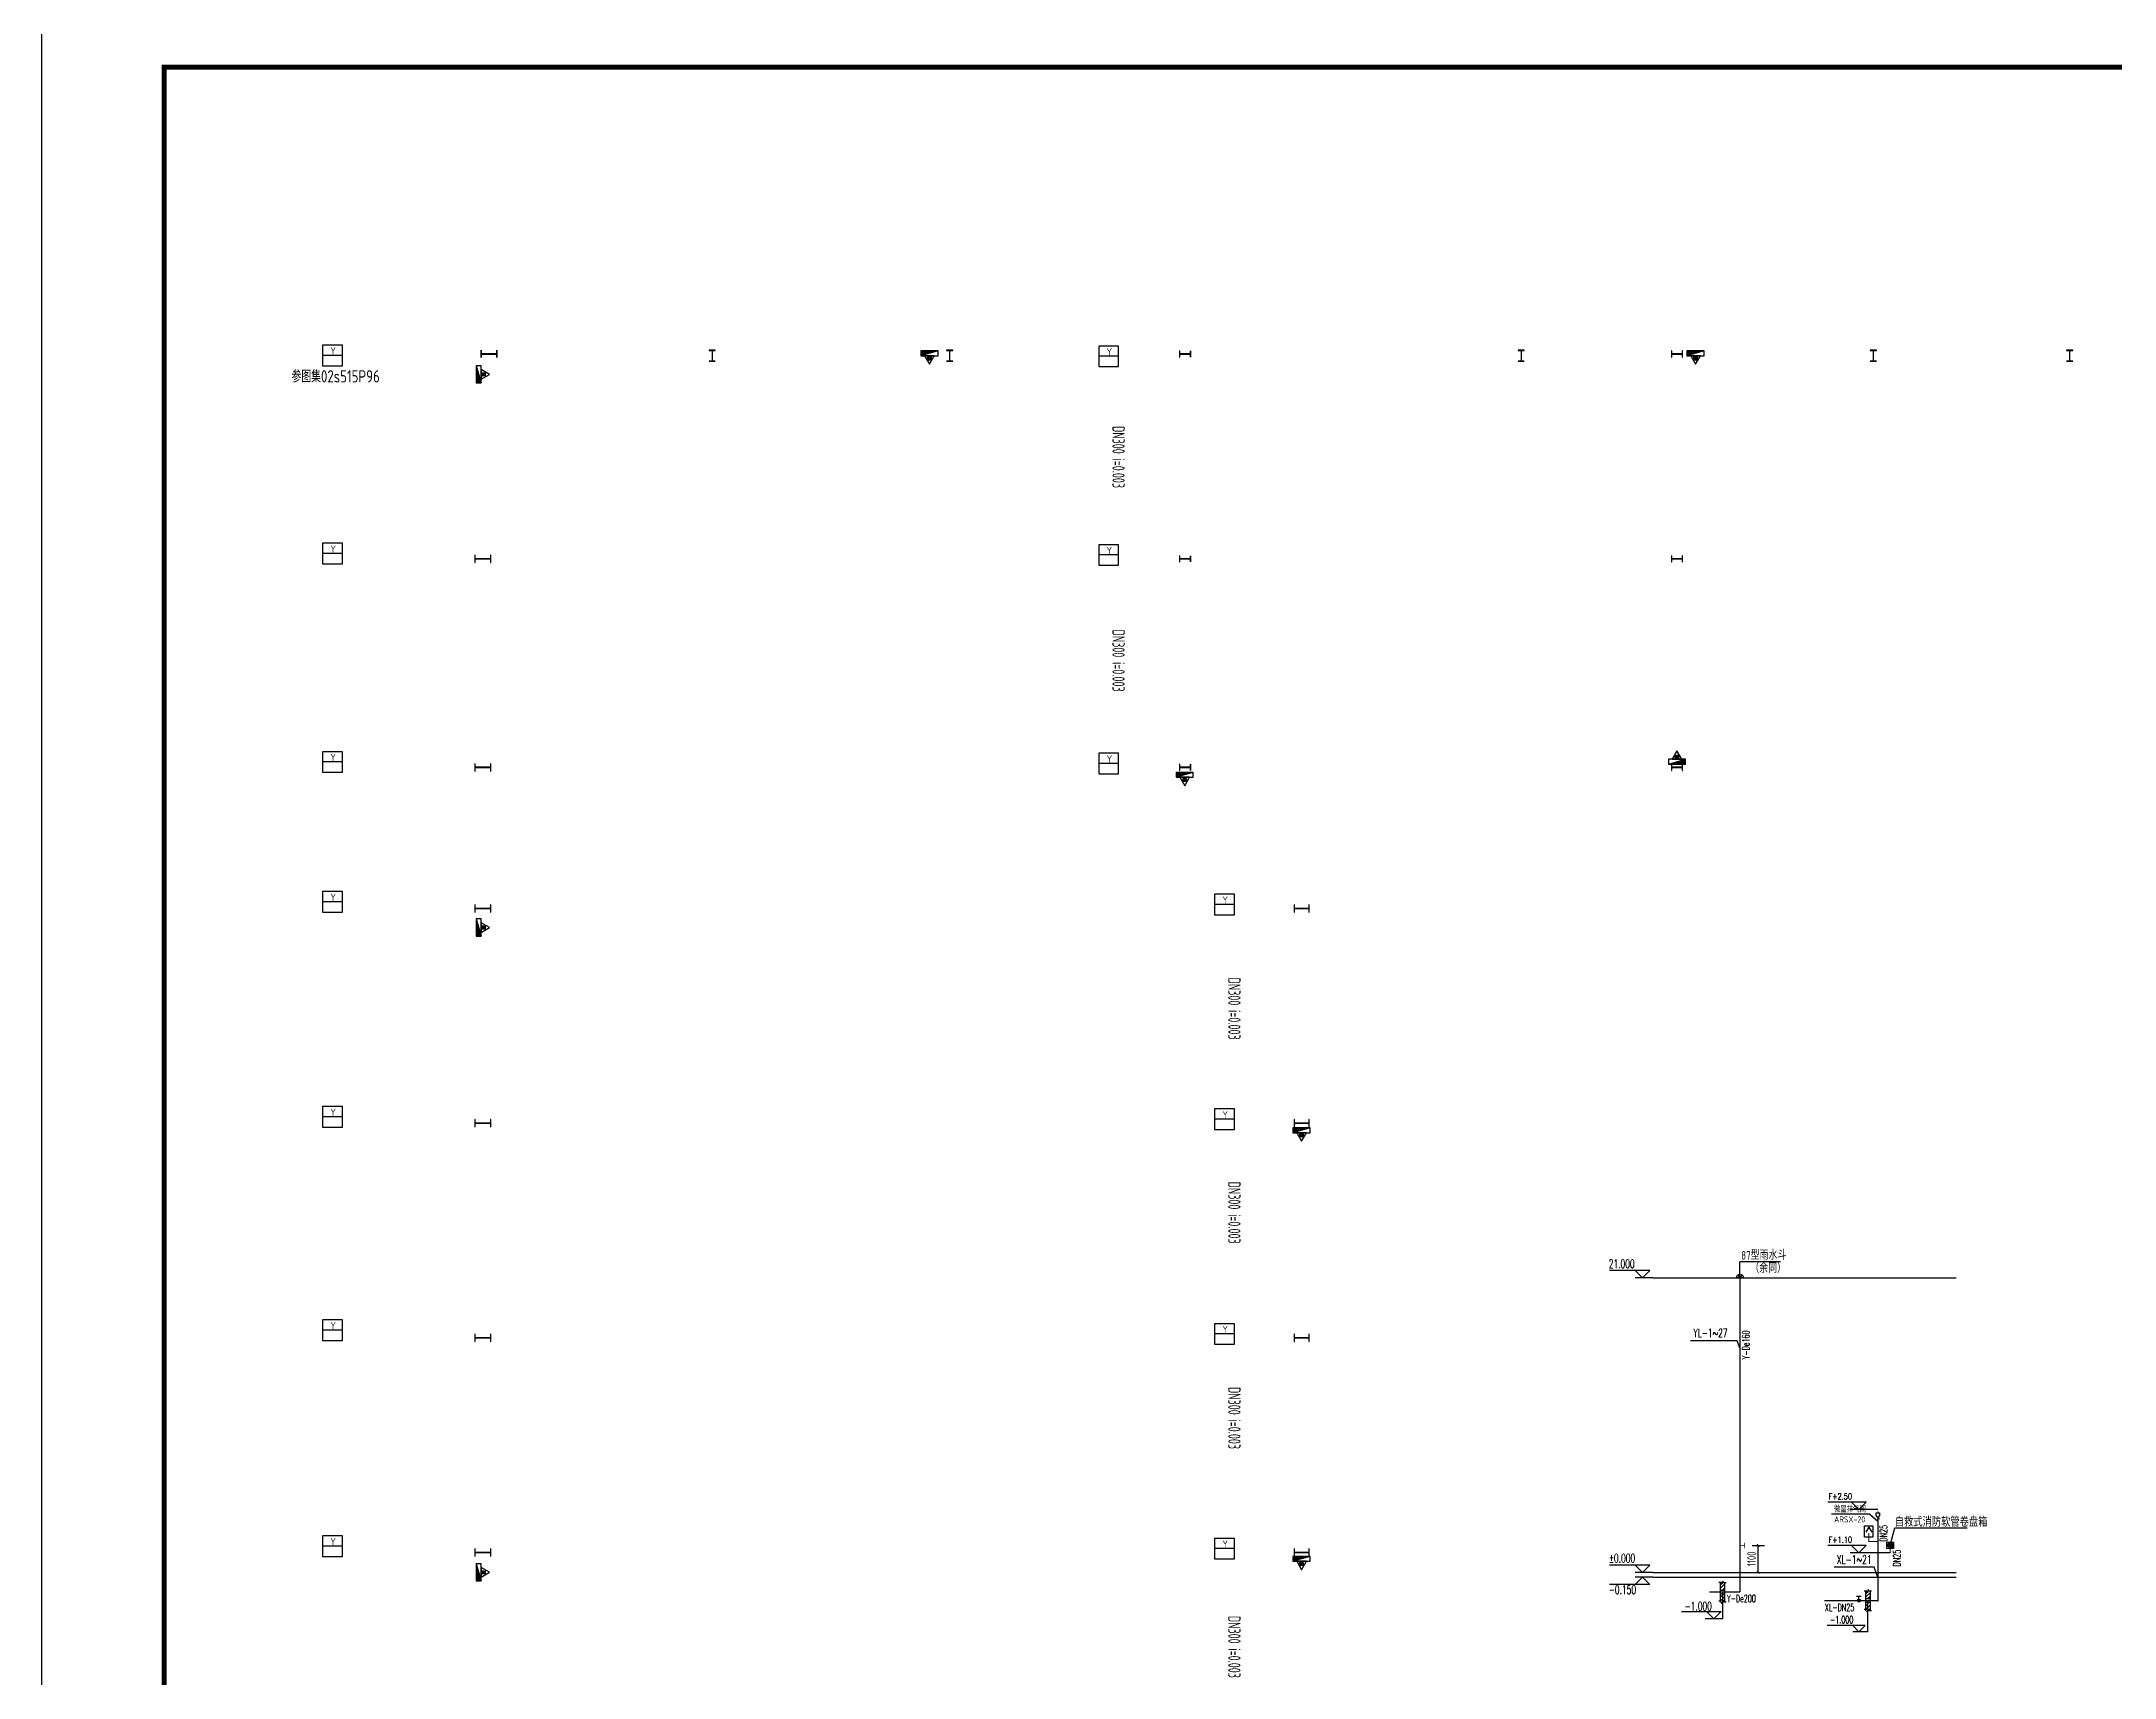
# Model space of a CAD drawing. Extents: x 69728788 to 150676229, y 20333219 to 43663798.
# Drawn here: x 75219157 to 75303655, y 20616334 to 20683016 of the extents above; entities that cross this region are included whole.
import ezdxf

# ---------------------------------------------------------------- set-up
doc = ezdxf.new("R2010")
doc.units = 0
doc.header["$LTSCALE"] = 1000
doc.header["$MEASUREMENT"] = 0
doc.layers.get('0').update_dxf_attribs({"linetype": 'CONTINUOUS'})
doc.layers.get('DEFPOINTS').update_dxf_attribs({"linetype": 'CONTINUOUS'})
for name, color, linetype in [('0-排水标注', 7, 'CONTINUOUS'), ('A-YS', 3, 'CONTINUOUS'), ('DIM_ELEV', 3, 'CONTINUOUS'), ('DIM_污水', 3, 'CONTINUOUS'), ('DIM_消防', 3, 'CONTINUOUS'), ('DIM_雨水', 3, 'CONTINUOUS'), ('EQUIP_污水', 7, 'CONTINUOUS'), ('EQUIP_消火栓', 7, 'CONTINUOUS'), ('EQUIP_消防', 7, 'CONTINUOUS'), ('GPSCOMMON', 7, 'CONTINUOUS'), ('PIPE-消防', 1, 'CONTINUOUS'), ('PIPE-雨水', 4, 'CONTINUOUS'), ('PUB_TEXT', 7, 'CONTINUOUS'), ('PUB_TITLE', 4, 'CONTINUOUS'), ('TEXT_给水', 7, 'CONTINUOUS'), ('TEXT_雨水', 7, 'CONTINUOUS'), ('TWT_DIM', 3, 'CONTINUOUS'), ('TWT_TEXT', 7, 'CONTINUOUS'), ('VALVE_废水', 7, 'CONTINUOUS'), ('VALVE_消防', 7, 'CONTINUOUS'), ('VALVE_给水', 7, 'CONTINUOUS'), ('VPIPE-消防', 1, 'TG_XH'), ('WW_PJ', 7, 'CONTINUOUS'), ('钢柱', 3, 'CONTINUOUS'), ('雨水管', 6, 'CONTINUOUS')]:
    doc.layers.add(name, color=color, linetype=linetype)
doc.layers.add('TT', color=3, linetype='CONTINUOUS', lineweight=13)
doc.styles.add('_CTXT', font='tssdeng.shx', dxfattribs={"width": 0.8, "bigfont": '11111tssdchn.shx'})
doc.styles.add('_HZTXT', font='tssdeng.shx', dxfattribs={"width": 0.8, "bigfont": 'tssdchn.shx'})
doc.styles.add('_TCH_DIM', font='SIMPLEX', dxfattribs={"bigfont": 'GBCBIG'})
doc.styles.add('_TWT_DIM_ELE', font='SIMPLEX', dxfattribs={"width": 0.8, "height": 3.5, "bigfont": 'HZTXT'})
doc.styles.add('_TWT_PIPETEXT', font='SIMPLEX', dxfattribs={"width": 0.8, "height": 3.5, "bigfont": 'HZTXT'})
doc.styles.add('_TWT_SERIAL', font='COMPLEX', dxfattribs={"width": 0.8, "height": 3.5, "bigfont": 'HZTXT'})
doc.styles.add('Gb-Enor-Cbig', font='GBENOR.SHX', dxfattribs={"width": 0.85, "bigfont": 'GBCBIG.SHX'})
doc.styles.add('HZ', font='txt', dxfattribs={"width": 0.7, "height": 5, "bigfont": 'STF:宋体'})
doc.styles.add('TG_LINETYPE', font='SIMPLEX', dxfattribs={"width": 0.8, "height": 3, "bigfont": 'HZTXT'})
doc.styles.add('WW', font='gbenor.shx', dxfattribs={"width": 0.75, "bigfont": 'gbcbig.shx'})
doc.linetypes.add('TG_XH', pattern='A,2,-0.6,["XH",TG_LINETYPE,S=0.1,R=0,X=-0.52,Y=-0.15],0', length=2.6)
doc.dimstyles.new('_TWT_ARCH&&100', dxfattribs={"dimtxt": 350, "dimasz": 100, "dimexe": 250, "dimexo": 300, "dimgap": 100, "dimtad": 1, "dimdec": 0, "dimzin": 0, "dimdsep": 46, "dimtxsty": 'Gb-Enor-Cbig', "dimblk": 'ARCHTICK', "dimcen": 0.09, "dimclrt": 7, "dimazin": 2, "dimtfac": 1, "dimtdec": 0, "dimtix": 1, "dimtmove": 2, "dimatfit": 3, "dimfxl": 1, "dimtolj": 1, "dimtzin": 0, "dimarcsym": 0})

# ---------------------------------------------------------------- blocks, each defined once
blk = doc.blocks.new('$ATTACHMENT$00000214')
h = blk.add_hatch()
h.set_pattern_fill('ANSI31', color=256, scale=200, style=0)
h.set_pattern_definition([(45, (-38543.802, -6842.639), (-17.67767, 17.67767), [])])
h.paths.add_polyline_path([(-65, 2), (65, 2), (65, -128), (-65, -128)])
for points in [[(0, 172), (-198, -172), (198, -172)], [(-65, 2), (65, 2), (65, -128), (-65, -128)]]:
    blk.add_lwpolyline(points, close=True)
blk = doc.blocks.new('$TwtSys$00000434')
for p, q in [((-0.5, 0.5), (-0.5, -0.5)), ((-0.5, -0.5), (0.5, 0.5)), ((0.5, 0.5), (-0.5, 0.5)), ((0.5, -0.5), (0.5, 0.5)), ((-0.5, -0.5), (0.5, -0.5))]:
    blk.add_line(p, q)
blk.add_solid([(0.5, -0.5), (0.5, 0.5), (-0.5, -0.5)])
blk = doc.blocks.new('xhs')
at = {"layer": 'EQUIP_消火栓', "xscale": 700.0000000000026, "yscale": 200, "zscale": 700, "rotation": 359.9999949910357}
blk.add_blockref('$TwtSys$00000434', (4416311, -1410339), dxfattribs=at)
at = {"layer": 'EQUIP_消防'}
blk.add_blockref('$ATTACHMENT$00000214', (4416311, -1410067), dxfattribs=at)
blk = doc.blocks.new('sdfs')
at = {"layer": 'EQUIP_消火栓', "xscale": 700.0000000000026, "yscale": 200, "zscale": 700, "rotation": 359.999994991093}
blk.add_blockref('$TwtSys$00000434', (75292285, 20580598), dxfattribs=at)
at = {"layer": 'EQUIP_消防'}
blk.add_blockref('$ATTACHMENT$00000214', (75292285, 20580870), dxfattribs=at)
blk = doc.blocks.new('$ATTACHMENT$00000244')
at = {"layer": '雨水管', "linetype": 'Continuous'}
for p, q in [((129, 0), (-129, 0)), ((-91, -91), (0, 0)), ((0, -129), (0, 0)), ((91, -91), (0, 0))]:
    blk.add_line(p, q, dxfattribs=at)
blk.add_arc((0, 0), 129, 180, 0, dxfattribs=at)
blk = doc.blocks.new('$VALVE_U$00000015')
for p, q in [((-34, 265), (-103, 265)), ((-58, -290), (-58, 264)), ((-18, 245), (-58, 205)), ((60, 224), (-58, 106)), ((60, 46), (-58, 46)), ((-16, 221), (-34, 265)), ((11, 310), (-16, 221)), ((60, 115), (-9, 46)), ((39, 264), (11, 310)), ((103, 264), (39, 264)), ((60, 264), (60, -290)), ((-33, -256), (-102, -256)), ((28, -58), (-58, -144)), ((60, -58), (-58, -58)), ((54, -135), (-58, -247)), ((-16, -334), (-34, -290)), ((11, -244), (-16, -334)), ((39, -290), (11, -244)), ((55, -230), (22, -263)), ((103, -290), (39, -290))]:
    blk.add_line(p, q)
blk = doc.blocks.new('$VALVE_U$00000019')
at = {"xscale": -1.2, "yscale": -1.2, "zscale": 1.2, "rotation": 180}
blk.add_blockref('$VALVE_U$00000015', (0, 0), dxfattribs=at)
blk = doc.blocks.new('$ATTACHMENT$00000073')
at = {"const_width": 20}
for points in [[(0, 0), (150, 0)], [(150, 90), (150, -90)]]:
    blk.add_lwpolyline(points, dxfattribs=at)
blk = doc.blocks.new('$VALVE$00000497')
for p, q in [((78, 138), (-78, 138)), ((0, 50), (0, 138))]:
    blk.add_line(p, q)
at = {"const_width": 49.6}
blk.add_lwpolyline([(25, 0, 1), (-25, 0, 1)], format="xyb", close=True, dxfattribs=at)
blk.add_circle((0, 0), 50)
blk = doc.blocks.new('SDSAQ')
for p, q in [((751851, -193942), (751816, -193931)), ((751844, -193927), (751821, -193929)), ((751844, -193927), (751899, -193909)), ((751847, -193925), (751851, -193942)), ((751851, -193942), (751901, -193914)), ((751899, -193909), (751901, -193914))]:
    blk.add_line(p, q)
blk.add_lwpolyline([(751644, -193720), (751920, -193720), (751920, -193984), (751644, -193984)], close=True)
at = {"layer": 'GPSCOMMON'}
for radius in [101, 91.4, 81.4, 71.4, 61.4, 51.4, 41.4, 31.4]:
    blk.add_circle((751784, -193846), radius, dxfattribs=at)
blk = doc.blocks.new('$VA026_2')
blk.add_lwpolyline([(-100, 499), (100, 499), (100, 319, -0.6832352), (-100, 319), (-100, 499)], format="xyb")
at = {"const_width": 50}
blk.add_lwpolyline([(-25, 149, 1), (25, 149, 1)], format="xyb", close=True, dxfattribs=at)
for points, const_width in [([(0, 499), (0, 649)], 30), ([(0, 251), (0, 0)], 30), ([(0, 149), (120, 149)], 15), ([(120, 229), (120, 79)], 15)]:
    blk.add_lwpolyline(points, dxfattribs=dict(const_width=const_width))
at = {"style": 'HZ', "width": 0.7, "flags": 1}
for tag in ['UNIT', 'WHAT', 'SPEC']:
    blk.add_attdef(tag, (0, 0), '', height=0.001, dxfattribs=at)
blk = doc.blocks.new('$VALVE_U$00000020')
at = {"xscale": 0.5585999999498016, "yscale": 0.5585999999498016, "zscale": 0.5585999999498016}
blk.add_blockref('$VA026_2', (0, 0), dxfattribs=at)
blk = doc.blocks.new('_ArchTick')
at = {"color": 0, "linetype": 'ByBlock', "const_width": 0.4}
blk.add_lwpolyline([(-0.5, -0.5), (0.5, 0.5)], dxfattribs=at)
blk = doc.blocks.new('*D318')
at = {"layer": 'DEFPOINTS', "color": 0}
for p in [(75288583, 20621720), (75289135, 20621720), (75288583, 20620620)]:
    blk.add_point(p, dxfattribs=at)
at = {"layer": 'TWT_DIM', "color": 0, "lineweight": -2}
for p, q in [((75288883, 20621720), (75289385, 20621720)), ((75289135, 20620620), (75289135, 20621720)), ((75288883, 20620620), (75289385, 20620620))]:
    blk.add_line(p, q, dxfattribs=at)
at = {"layer": 'TWT_DIM', "color": 0, "lineweight": -2, "xscale": 100, "yscale": 100, "zscale": 100}
for p, rotation in [((75289135, 20621720), 90), ((75289135, 20620620), 270)]:
    blk.add_blockref('_ArchTick', p, dxfattribs=dict(at, rotation=rotation))
at = {"layer": 'TWT_DIM', "color": 7, "insert": (75288860, 20621170), "char_height": 350, "attachment_point": 5, "rotation": 90, "style": 'Gb-Enor-Cbig'}
blk.add_mtext('\\A1;1100', dxfattribs=at)

msp = doc.modelspace()

# ---------------------------------------------------------------- hatches: boundary and pattern name
at = {"layer": 'PIPE-消防', "linetype": 'Continuous'}
for points in [[(75293638.3, 20621879.3), (75293620.8, 20621879.3), (75293620.8, 20621861.8)], [(75293638.3, 20621879.3), (75293638.3, 20621861.8), (75293620.8, 20621861.8)], [(75294512, 20621420.5), (75294512, 20621395.5), (75294537, 20621395.5)], [(75294512, 20621420.5), (75294537, 20621420.5), (75294537, 20621395.5)], [(75294512, 20621420.5), (75294512, 20621395.5), (75294537, 20621395.5)], [(75294512, 20621420.5), (75294537, 20621420.5), (75294537, 20621395.5)], [(75294012, 20619470.5), (75294037, 20619470.5), (75294037, 20619445.5)], [(75294012, 20619470.5), (75294012, 20619445.5), (75294037, 20619445.5)]]:
    msp.add_hatch(color=256, dxfattribs=at).paths.add_polyline_path(points)

# ---------------------------------------------------------------- linework, layer by layer
for p, q in [((75231421.1, 20670218.7), (75230615.1, 20670218.7)), ((75263058.7, 20670183), (75262252.7, 20670183)), ((75231421.1, 20662147.1), (75230615.1, 20662147.1)), ((75263058.7, 20662089), (75262252.7, 20662089)), ((75231421.1, 20653650), (75230615.1, 20653650)), ((75263058.7, 20653589), (75262252.7, 20653589)), ((75231421.1, 20647950.3), (75230615.1, 20647950.3)), ((75267780.5, 20647839), (75266974.5, 20647839)), ((75231421.1, 20639188), (75230615.1, 20639188)), ((75267780.5, 20639089), (75266974.5, 20639089)), ((75231421.1, 20630492.1), (75230615.1, 20630492.1)), ((75267780.5, 20630339), (75266974.5, 20630339)), ((75231421.1, 20621689.6), (75230615.1, 20621689.6)), ((75293638.3, 20622465.9), (75293517.2, 20622257.2)), ((75293638.3, 20622465.9), (75293759.3, 20622257.2)), ((75267780.5, 20621589), (75266974.5, 20621589))]:
    msp.add_line(p, q)
for points in [[(75231421.1, 20670635.9), (75230615.1, 20670635.9), (75230615.1, 20669801.4), (75231421.1, 20669801.4)], [(75263058.7, 20670600.3), (75262252.7, 20670600.3), (75262252.7, 20669765.8), (75263058.7, 20669765.8)], [(75231421.1, 20662564.4), (75230615.1, 20662564.4), (75230615.1, 20661729.9), (75231421.1, 20661729.9)], [(75263058.7, 20662506.3), (75262252.7, 20662506.3), (75262252.7, 20661671.8), (75263058.7, 20661671.8)], [(75231421.1, 20654067.2), (75230615.1, 20654067.2), (75230615.1, 20653232.7), (75231421.1, 20653232.7)], [(75263058.7, 20654006.3), (75262252.7, 20654006.3), (75262252.7, 20653171.8), (75263058.7, 20653171.8)], [(75231421.1, 20648367.5), (75230615.1, 20648367.5), (75230615.1, 20647533), (75231421.1, 20647533)], [(75267780.5, 20648256.3), (75266974.5, 20648256.3), (75266974.5, 20647421.8), (75267780.5, 20647421.8)], [(75231421.1, 20639605.2), (75230615.1, 20639605.2), (75230615.1, 20638770.7), (75231421.1, 20638770.7)], [(75267780.5, 20639506.3), (75266974.5, 20639506.3), (75266974.5, 20638671.8), (75267780.5, 20638671.8)], [(75231421.1, 20630909.4), (75230615.1, 20630909.4), (75230615.1, 20630074.9), (75231421.1, 20630074.9)], [(75267780.5, 20630756.3), (75266974.5, 20630756.3), (75266974.5, 20629921.8), (75267780.5, 20629921.8)], [(75231421.1, 20622106.9), (75230615.1, 20622106.9), (75230615.1, 20621272.4), (75231421.1, 20621272.4)], [(75267780.5, 20622006.3), (75266974.5, 20622006.3), (75266974.5, 20621171.8), (75267780.5, 20621171.8)]]:
    msp.add_lwpolyline(points, close=True)
at = {"elevation": 0}
msp.add_lwpolyline([(75293469.6, 20622511.1), (75293806.9, 20622511.1), (75293806.9, 20622055), (75293469.6, 20622055)], close=True, dxfattribs=at)
at = {"layer": 'A-YS'}
for p in [(75288387.9, 20632630.2), (75290038.4, 20633271.1)]:
    msp.add_line(p, (75288387.9, 20633271.1), dxfattribs=at)
at = {"layer": 'DIM_ELEV'}
for p, q in [((75284831.7, 20632620.5), (75297199.8, 20632620.5)), ((75293531.8, 20623486.5, 0), (75291966.8, 20623486.5, 0)), ((75293231.8, 20623186.5, 0), (75292931.8, 20623486.5, 0)), ((75293231.8, 20623186.5, 0), (75293531.8, 20623486.5, 0)), ((75294012, 20623186.5, 0), (75292882.7, 20623186.5, 0)), ((75293531.8, 20621720.5, 0), (75291966.8, 20621720.5, 0)), ((75293231.8, 20621420.5, 0), (75292931.8, 20621720.5, 0)), ((75293231.8, 20621420.5, 0), (75293531.8, 20621720.5, 0)), ((75294012, 20621420.5, 0), (75292882.7, 20621420.5, 0)), ((75284831.7, 20620620.5), (75297199.8, 20620620.5)), ((75284831.7, 20620420.5), (75297199.8, 20620420.5))]:
    msp.add_line(p, q, dxfattribs=at)
at = {"layer": 'DIM_污水'}
for p, q in [((75284719.3, 20632920.5), (75283069.9, 20632920.5)), ((75284419.3, 20632620.5), (75284119.3, 20632920.5)), ((75284419.3, 20632620.5), (75284719.3, 20632920.5)), ((75284831.7, 20632620.5), (75284119.3, 20632620.5)), ((75284719.3, 20620920.5), (75283069.9, 20620920.5)), ((75284419.3, 20620620.5), (75284119.3, 20620920.5)), ((75284419.3, 20620620.5), (75284719.3, 20620920.5)), ((75284719.3, 20620120.5), (75283069.9, 20620120.5)), ((75284831.7, 20620620.5), (75284119.3, 20620620.5)), ((75284419.3, 20620420.5), (75284119.3, 20620120.5)), ((75284831.7, 20620420.5), (75284119.3, 20620420.5)), ((75284419.3, 20620420.5), (75284719.3, 20620120.5)), ((75287681.4, 20619820.5), (75287681.4, 20618720.5)), ((75293603.6, 20618195.8), (75293603.6, 20619470.5)), ((75286005.9, 20619020.5), (75287625.2, 20619020.5)), ((75287681.4, 20618720.5), (75286969, 20618720.5)), ((75287325.2, 20618720.5), (75287025.2, 20619020.5)), ((75287325.2, 20618720.5), (75287625.2, 20619020.5)), ((75293496.4, 20618452.9), (75291945.3, 20618452.9)), ((75293239.2, 20618195.8), (75292982.1, 20618452.9)), ((75293239.2, 20618195.8), (75293496.4, 20618452.9)), ((75293603.6, 20618195.8), (75292982.1, 20618195.8))]:
    msp.add_line(p, q, dxfattribs=at)
at = {"layer": 'DIM_消防'}
for p, q in [((75293859.1, 20620830.1), (75292222.8, 20620830.1)), ((75294012, 20620409.4), (75293859.1, 20620830.1))]:
    msp.add_line(p, q, dxfattribs=at)
at = {"layer": 'DIM_雨水'}
for p, q in [((75288269.6, 20630062.4), (75286368.2, 20630062.4)), ((75288387.9, 20629772.4), (75288269.6, 20630062.4))]:
    msp.add_line(p, q, dxfattribs=at)
at = {"layer": 'PIPE-消防', "linetype": 'Continuous', "elevation": 0}
for points, const_width in [([(75294012, 20619470.5), (75294012, 20622874.8)], 50), ([(75293638.3, 20621879.3), (75293638.3, 20622222.3)], 35), ([(75293638.3, 20621879.3), (75294012, 20621879.3)], 35), ([(75294012, 20621420.5), (75294512, 20621420.5)], 50), ([(75294012, 20621420.5), (75294512, 20621420.5)], 50), ([(75294512, 20621420.5), (75294512, 20621589.7)], 50), ([(75294512, 20621420.5), (75294512, 20621589.7)], 50), ([(75294012, 20619470.5), (75291826.6, 20619470.5)], 50)]:
    msp.add_lwpolyline(points, dxfattribs=dict(at, const_width=const_width))
at = {"layer": 'PIPE-雨水', "linetype": 'Continuous', "const_width": 50}
for points in [[(75288387.9, 20632630.2), (75288387.9, 20619820.5)], [(75288387.9, 20619820.5), (75287141.1, 20619820.5)]]:
    msp.add_lwpolyline(points, dxfattribs=at)
at = {"layer": 'PIPE-雨水', "linetype": 'Continuous'}
msp.add_lwpolyline([(75288387.9, 20619820.5), (75287651.5, 20619820.5)], dxfattribs=at)
at = {"layer": 'PUB_TITLE'}
msp.add_lwpolyline([(75219157.4, 20565166.1), (75387357.4, 20565166.1), (75387357.4, 20683966.1), (75219157.4, 20683966.1)], close=True, dxfattribs=at)
at = {"layer": 'PUB_TITLE', "const_width": 200}
msp.add_lwpolyline([(75224157.4, 20567166.1), (75385357.4, 20567166.1), (75385357.4, 20681966.1), (75224157.4, 20681966.1)], close=True, dxfattribs=at)
at = {"layer": 'TWT_TEXT'}
for p, q in [((75293674.5, 20622988), (75294012, 20622706.5)), ((75294507.2, 20621715.7), (75294704.5, 20622430, 0)), ((75294507.2, 20621715.7), (75294704.5, 20622430, 0)), ((75294704.5, 20622430, 0), (75297644.7, 20622430, 0)), ((75294704.5, 20622430, 0), (75297644.7, 20622430, 0))]:
    msp.add_line(p, q, dxfattribs=at)
at = {"layer": 'WW_PJ'}
msp.add_line((75293674.5, 20622988), (75292118, 20622988), dxfattribs=at)
at = {"layer": '钢柱', "color": 253}
for points in [[(75237073.5, 20670429.3), (75237073.5, 20670129.3), (75237085.5, 20670129.3), (75237085.5, 20670275.3), (75237711.5, 20670275.3), (75237711.5, 20670129.3), (75237723.5, 20670129.3), (75237723.5, 20670429.3), (75237711.5, 20670429.3), (75237711.5, 20670283.3), (75237085.5, 20670283.3), (75237085.5, 20670429.3)], [(75246373.5, 20669979.3), (75246623.5, 20669979.3), (75246623.5, 20669991.3), (75246502.5, 20669991.3), (75246502.5, 20670417.3), (75246623.5, 20670417.3), (75246623.5, 20670429.3), (75246373.5, 20670429.3), (75246373.5, 20670417.3), (75246494.5, 20670417.3), (75246494.5, 20669991.3), (75246373.5, 20669991.3)], [(75256048.5, 20669979.3), (75256298.5, 20669979.3), (75256298.5, 20669991.3), (75256177.5, 20669991.3), (75256177.5, 20670417.3), (75256298.5, 20670417.3), (75256298.5, 20670429.3), (75256048.5, 20670429.3), (75256048.5, 20670417.3), (75256169.5, 20670417.3), (75256169.5, 20669991.3), (75256048.5, 20669991.3)], [(75265548.1, 20670404.3), (75265548.1, 20670154.3), (75265558.1, 20670154.3), (75265558.1, 20670275.3), (75265988.1, 20670275.3), (75265988.1, 20670154.3), (75265998.1, 20670154.3), (75265998.1, 20670404.3), (75265988.1, 20670404.3), (75265988.1, 20670283.3), (75265558.1, 20670283.3), (75265558.1, 20670404.3)], [(75279348.1, 20669979.3), (75279598.1, 20669979.3), (75279598.1, 20669991.3), (75279477.1, 20669991.3), (75279477.1, 20670417.3), (75279598.1, 20670417.3), (75279598.1, 20670429.3), (75279348.1, 20670429.3), (75279348.1, 20670417.3), (75279469.1, 20670417.3), (75279469.1, 20669991.3), (75279348.1, 20669991.3)], [(75285598.5, 20670404.3), (75285598.5, 20670154.3), (75285608.5, 20670154.3), (75285608.5, 20670275.3), (75286038.5, 20670275.3), (75286038.5, 20670154.3), (75286048.5, 20670154.3), (75286048.5, 20670404.3), (75286038.5, 20670404.3), (75286038.5, 20670283.3), (75285608.5, 20670283.3), (75285608.5, 20670404.3)], [(75293698.5, 20669979.3), (75293948.5, 20669979.3), (75293948.5, 20669991.3), (75293827.5, 20669991.3), (75293827.5, 20670417.3), (75293948.5, 20670417.3), (75293948.5, 20670429.3), (75293698.5, 20670429.3), (75293698.5, 20670417.3), (75293819.5, 20670417.3), (75293819.5, 20669991.3), (75293698.5, 20669991.3)], [(75301698.5, 20669979.3), (75301948.5, 20669979.3), (75301948.5, 20669991.3), (75301827.5, 20669991.3), (75301827.5, 20670417.3), (75301948.5, 20670417.3), (75301948.5, 20670429.3), (75301698.5, 20670429.3), (75301698.5, 20670417.3), (75301819.5, 20670417.3), (75301819.5, 20669991.3), (75301698.5, 20669991.3)], [(75236823.5, 20662079.3), (75236823.5, 20661779.3), (75236835.5, 20661779.3), (75236835.5, 20661925.3), (75237461.5, 20661925.3), (75237461.5, 20661779.3), (75237473.5, 20661779.3), (75237473.5, 20662079.3), (75237461.5, 20662079.3), (75237461.5, 20661933.3), (75236835.5, 20661933.3), (75236835.5, 20662079.3)], [(75265548.1, 20662054.3), (75265548.1, 20661804.3), (75265558.1, 20661804.3), (75265558.1, 20661925.3), (75265988.1, 20661925.3), (75265988.1, 20661804.3), (75265998.1, 20661804.3), (75265998.1, 20662054.3), (75265988.1, 20662054.3), (75265988.1, 20661933.3), (75265558.1, 20661933.3), (75265558.1, 20662054.3)], [(75285598.5, 20662054.3), (75285598.5, 20661804.3), (75285608.5, 20661804.3), (75285608.5, 20661925.3), (75286038.5, 20661925.3), (75286038.5, 20661804.3), (75286048.5, 20661804.3), (75286048.5, 20662054.3), (75286038.5, 20662054.3), (75286038.5, 20661933.3), (75285608.5, 20661933.3), (75285608.5, 20662054.3)], [(75236823.5, 20653579.3), (75236823.5, 20653279.3), (75236835.5, 20653279.3), (75236835.5, 20653425.3), (75237461.5, 20653425.3), (75237461.5, 20653279.3), (75237473.5, 20653279.3), (75237473.5, 20653579.3), (75237461.5, 20653579.3), (75237461.5, 20653433.3), (75236835.5, 20653433.3), (75236835.5, 20653579.3)], [(75265548.1, 20653554.3), (75265548.1, 20653304.3), (75265558.1, 20653304.3), (75265558.1, 20653425.3), (75265988.1, 20653425.3), (75265988.1, 20653304.3), (75265998.1, 20653304.3), (75265998.1, 20653554.3), (75265988.1, 20653554.3), (75265988.1, 20653433.3), (75265558.1, 20653433.3), (75265558.1, 20653554.3)], [(75285598.5, 20653554.3), (75285598.5, 20653304.3), (75285608.5, 20653304.3), (75285608.5, 20653425.3), (75286038.5, 20653425.3), (75286038.5, 20653304.3), (75286048.5, 20653304.3), (75286048.5, 20653554.3), (75286038.5, 20653554.3), (75286038.5, 20653433.3), (75285608.5, 20653433.3), (75285608.5, 20653554.3)], [(75236823.5, 20647829.3), (75236823.5, 20647529.3), (75236835.5, 20647529.3), (75236835.5, 20647675.3), (75237461.5, 20647675.3), (75237461.5, 20647529.3), (75237473.5, 20647529.3), (75237473.5, 20647829.3), (75237461.5, 20647829.3), (75237461.5, 20647683.3), (75236835.5, 20647683.3), (75236835.5, 20647829.3)], [(75270223.1, 20647829.3), (75270223.1, 20647529.3), (75270235.1, 20647529.3), (75270235.1, 20647675.3), (75270811.1, 20647675.3), (75270811.1, 20647529.3), (75270823.1, 20647529.3), (75270823.1, 20647829.3), (75270811.1, 20647829.3), (75270811.1, 20647683.3), (75270235.1, 20647683.3), (75270235.1, 20647829.3)], [(75236823.5, 20639079.3), (75236823.5, 20638779.3), (75236835.5, 20638779.3), (75236835.5, 20638925.3), (75237461.5, 20638925.3), (75237461.5, 20638779.3), (75237473.5, 20638779.3), (75237473.5, 20639079.3), (75237461.5, 20639079.3), (75237461.5, 20638933.3), (75236835.5, 20638933.3), (75236835.5, 20639079.3)], [(75270223.1, 20639079.3), (75270223.1, 20638779.3), (75270235.1, 20638779.3), (75270235.1, 20638925.3), (75270811.1, 20638925.3), (75270811.1, 20638779.3), (75270823.1, 20638779.3), (75270823.1, 20639079.3), (75270811.1, 20639079.3), (75270811.1, 20638933.3), (75270235.1, 20638933.3), (75270235.1, 20639079.3)], [(75236823.5, 20630329.3), (75236823.5, 20630029.3), (75236835.5, 20630029.3), (75236835.5, 20630175.3), (75237461.5, 20630175.3), (75237461.5, 20630029.3), (75237473.5, 20630029.3), (75237473.5, 20630329.3), (75237461.5, 20630329.3), (75237461.5, 20630183.3), (75236835.5, 20630183.3), (75236835.5, 20630329.3)], [(75270223.1, 20630329.3), (75270223.1, 20630029.3), (75270235.1, 20630029.3), (75270235.1, 20630175.3), (75270811.1, 20630175.3), (75270811.1, 20630029.3), (75270823.1, 20630029.3), (75270823.1, 20630329.3), (75270811.1, 20630329.3), (75270811.1, 20630183.3), (75270235.1, 20630183.3), (75270235.1, 20630329.3)], [(75236823.5, 20621579.3), (75236823.5, 20621279.3), (75236835.5, 20621279.3), (75236835.5, 20621425.3), (75237461.5, 20621425.3), (75237461.5, 20621279.3), (75237473.5, 20621279.3), (75237473.5, 20621579.3), (75237461.5, 20621579.3), (75237461.5, 20621433.3), (75236835.5, 20621433.3), (75236835.5, 20621579.3)], [(75270223.1, 20621579.3), (75270223.1, 20621279.3), (75270235.1, 20621279.3), (75270235.1, 20621425.3), (75270811.1, 20621425.3), (75270811.1, 20621279.3), (75270823.1, 20621279.3), (75270823.1, 20621579.3), (75270811.1, 20621579.3), (75270811.1, 20621433.3), (75270235.1, 20621433.3), (75270235.1, 20621579.3)]]:
    msp.add_lwpolyline(points, close=True, dxfattribs=at)

# ---------------------------------------------------------------- block references
for name, p in [('sdfs', (-6466.9, 73060.4)), ('SDSAQ', (74542729.9, 20815573.7))]:
    msp.add_blockref(name, p)
at = {"rotation": 180}
for p in [(150558039.2, 41233724.9), (150562802.7, 41219238.8), (150562802.7, 41201769)]:
    msp.add_blockref('sdfs', p, dxfattribs=at)
at = {"xscale": -1.092000007629395, "yscale": 1.092000003904104, "zscale": 1.092, "rotation": 180}
msp.add_blockref('$ATTACHMENT$00000244', (75288387.9, 20632630.2), dxfattribs=at)
at = {"layer": 'EQUIP_污水', "xscale": 1.299999997019768, "yscale": 1.300000000745058, "zscale": 1.299999999813735}
msp.add_blockref('$ATTACHMENT$00000073', (75288387.9, 20621720.5), dxfattribs=at)
at = {"layer": 'VALVE_废水', "xscale": 1.200000002980232, "yscale": 1.199999999254942, "zscale": 1.200000001117587}
msp.add_blockref('$VALVE_U$00000020', (75294012, 20622706.5), dxfattribs=at)
at = {"layer": 'VALVE_消防', "xscale": -1.200000002980232, "yscale": -1.199999999254942, "zscale": 1.2, "rotation": 180}
msp.add_blockref('$VALVE$00000497', (75293235, 20619470.5), dxfattribs=at)
at = {"layer": 'VALVE_给水', "xscale": 1.200000002980232, "yscale": 1.199999999254942, "zscale": 1.199999999254942}
msp.add_blockref('$VALVE_U$00000019', (75287677.3, 20619820.5), dxfattribs=at)
at = {"layer": 'VALVE_给水', "xscale": -1.200000002980232, "yscale": -1.199999999254942, "zscale": 1.2, "rotation": 180}
msp.add_blockref('$VALVE_U$00000019', (75293603.6, 20619470.5), dxfattribs=at)
at = {"layer": 'VPIPE-消防', "color": 253}
for p, rotation in [((79671663.1, 19259965.8), 180), ((79702888.6, 19259965.8), 180), ((76647312, 25085757.7), 270), ((76647312, 25063211.4), 270), ((76647312, 25036934.4), 270)]:
    msp.add_blockref('xhs', p, dxfattribs=dict(at, rotation=rotation))

# ---------------------------------------------------------------- texts
at = {"style": '_HZTXT', "width": 0.8}
msp.add_text('参图集02s515P96', height=500, dxfattribs=at).set_placement((75229349.3, 20669116.7))
at = {"layer": '0-排水标注', "style": '_HZTXT', "width": 0.8}
for p in [(75230935.3, 20670248.3), (75262572.8, 20670212.7), (75230935.3, 20662176.8), (75262572.8, 20662118.7), (75230935.3, 20653679.6), (75262572.8, 20653618.7), (75230935.3, 20647979.9), (75267294.6, 20647868.7), (75230935.3, 20639217.6), (75267294.6, 20639118.7), (75230935.3, 20630521.8), (75267294.6, 20630368.7), (75230935.3, 20621719.3), (75267294.6, 20621618.7)]:
    msp.add_text('Y', height=300, rotation=0, dxfattribs=at).set_placement(p)
at = {"layer": 'A-YS', "style": '_CTXT', "width": 0.8}
for s, p in [('87型雨水斗', (75288436.1, 20633363.4)), ('（余同）', (75288808.3, 20632835))]:
    msp.add_text(s, height=350, dxfattribs=at).set_placement(p)
at = {"layer": 'DIM_污水', "color": 7, "style": '_TWT_DIM_ELE', "width": 0.64}
for s, height, p in [('21.000', 350, (75283039.9, 20633025.5)), ('%%P0.000', 350, (75283039.9, 20621025.5)), ('-0.150', 350, (75283039.9, 20619738.8)), ('-1.000', 350, (75286131.4, 20619069)), ('-1.000', 300, (75292056.9, 20618542.9))]:
    msp.add_text(s, height=height, dxfattribs=at).set_placement(p)
at = {"layer": 'DIM_消防', "color": 7, "style": '_TWT_SERIAL', "width": 0.64}
msp.add_text('XL-1~21', height=350, dxfattribs=at).set_placement((75292339.8, 20620970.1))
at = {"layer": 'DIM_雨水', "color": 7, "style": '_TWT_SERIAL', "width": 0.64}
msp.add_text('YL-1~27', height=350, dxfattribs=at).set_placement((75286493.5, 20630202.4))
at = {"layer": 'PUB_TEXT', "style": '_TCH_DIM', "width": 0.705882}
for s, p in [('F+2.50', (75291996.8, 20623591.5, 0)), ('F+1.10', (75291996.8, 20621825.5, 0))]:
    msp.add_text(s, height=250, dxfattribs=at).set_placement(p)
at = {"layer": 'TEXT_给水', "style": '_TWT_PIPETEXT', "width": 0.64}
msp.add_text('Y-De160', height=300, rotation=90, dxfattribs=at).set_placement((75288779.3, 20629304.9))
msp.add_text('Y-De200', height=300, dxfattribs=at).set_placement((75287858.7, 20619407.2))
at = {"layer": 'TEXT_雨水', "style": '_TWT_PIPETEXT', "width": 0.64}
for p in [(75294389.8, 20621871.9, 0), (75294926.3, 20620859.3, 0), (75294926.3, 20620859.3, 0)]:
    msp.add_text('DN25', height=300, rotation=90, dxfattribs=at).set_placement(p)
at = {"layer": 'TEXT_雨水', "style": '_TWT_PIPETEXT'}
for s, height, width, p in [('自救式消防软管卷盘箱', 350, 0.8, (75294695.5, 20622485.2)), ('自救式消防软管卷盘箱', 350, 0.8, (75294695.5, 20622485.2)), ('XL-DN25', 300, 0.64, (75291848.1, 20619045))]:
    msp.add_text(s, height=height, dxfattribs=dict(at, width=width)).set_placement(p)
at = {"layer": 'TT', "style": 'WW', "width": 0.7}
for p in [(75262809.1, 20667342.7), (75262809.1, 20659045.7), (75267530.9, 20644861.7), (75267530.9, 20636546.1), (75267530.9, 20628176.2), (75267530.9, 20618847.3)]:
    msp.add_text('DN300 i=0.003', height=500, rotation=270, dxfattribs=at).set_placement(p)
at = {"layer": 'WW_PJ', "style": '_HZTXT', "width": 0.8}
for s, p in [('微量排气阀', (75292219.4, 20623065.3)), ('ARSX-20', (75292227.9, 20622654.2))]:
    msp.add_text(s, height=250, dxfattribs=at).set_placement(p)

# ---------------------------------------------------------------- dimensions: what is measured, and where the dimension line sits
at = {"layer": 'TWT_DIM'}
dim = msp.add_aligned_dim(p1=(75288582.9, 20620620.5), p2=(75288582.9, 20621720.5), distance=-552.5, text='1100', dimstyle='_TWT_ARCH&&100', dxfattribs=at)
dim.commit()
dim.dimension.update_dxf_attribs({"geometry": '*D318', "text_midpoint": (75288860.5, 20621170.5)})

doc.saveas('drawing.dxf')
